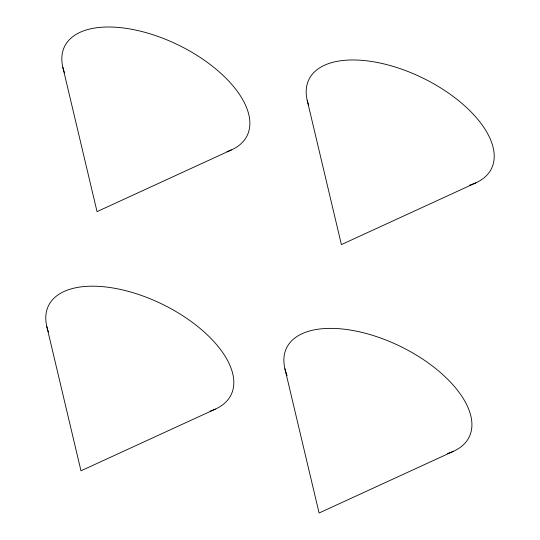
<?xml version="1.0" encoding="UTF-8"?>
<svg xmlns="http://www.w3.org/2000/svg" width="540" height="540" viewBox="0 0 540 540"><rect width="100%" height="100%" fill="white"/><g stroke="black" fill="none" stroke-linecap="round" stroke-linejoin="round"><path stroke-width="0.81" d="M231.451 149.904L97.045 211.626L62.863 67.399M475.814 182.864L341.401 244.593L307.22 100.366M215.399 409.09L80.993 470.813L46.811 326.585M453.506 451.271L319.1 513L284.918 368.773M308.576 105.037A101.581 51.253 26 0 1 423.995 78.617A101.581 51.253 26 0 1 469.78 185.126M64.476 72.799A101.581 51.253 26 0 1 178.011 44.854A101.581 51.253 26 0 1 226.908 151.686M48.425 331.985A101.581 51.253 26 0 1 162.5 304.304A101.581 51.253 26 0 1 210.121 411.115M287.078 375.638A101.581 51.253 26 0 1 400.059 346.228A101.581 51.253 26 0 1 447.478 453.533"/></g></svg>
